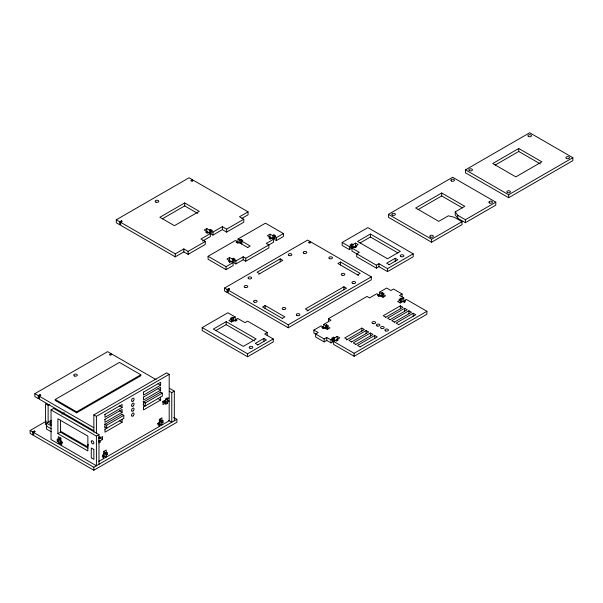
<?xml version="1.0" encoding="UTF-8"?>
<svg xmlns="http://www.w3.org/2000/svg" width="603" height="603" viewBox="0 0 603 603"><rect width="100%" height="100%" fill="white"/><g stroke="black" fill="none" stroke-linecap="round" stroke-linejoin="round"><path stroke-width="0.9" d="M120.856 224.082L119.718 224.738L116.289 222.763L116.289 219.794L189.063 177.779L192.485 179.762L192.485 181.239M116.289 219.794L119.718 221.776L121.429 220.788L122.288 221.278L120.57 222.266L120.57 225.236L175.277 256.818L183.84 251.873L188.121 254.345L205.246 244.464L205.246 241.494L200.965 239.022L210.379 233.587L210.379 236.557L202.533 241.087M192.485 179.762L190.774 180.749L191.633 181.239L193.344 180.252L248.052 211.841L248.052 214.804L241.826 218.399M184.699 202.94L159.87 217.276L174.425 225.68L199.254 211.344L184.699 202.94L184.699 205.909L162.275 218.851M248.052 211.841L239.489 216.779L243.77 219.251L243.77 222.221L226.645 232.102L222.364 229.63L212.949 235.072L211.238 234.085L211.238 231.115L212.354 230.474L210.47 229.389L209.354 230.029L206.784 228.545L204.213 230.029L210.379 233.587M206.784 231.514L205.676 232.155L207.553 233.24L208.668 232.6M120.57 222.266L175.277 253.855L183.84 248.911L188.121 251.383L205.246 241.494M211.238 231.115L212.949 232.102L222.364 226.668L226.645 229.14L243.77 219.251M229.502 260.534L226.932 259.049L229.502 257.564L232.306 258.898L233.421 258.257L233.421 261.22L232.306 261.868L229.502 260.534L228.394 261.174L230.271 262.26L231.386 261.619L233.097 262.606L233.097 265.576L226.065 269.631L208.088 259.252L208.088 256.29L235.487 240.469L237.198 241.456L237.198 242.941M247.878 247.622L238.057 241.954L238.057 238.984L265.448 223.17L283.433 233.549L283.433 236.512L276.4 240.574L274.674 239.579L274.674 236.617L275.79 235.969L273.905 234.884L272.79 235.524L269.986 234.19L267.423 235.675L272.79 238.494L273.905 237.846L275.156 238.577M237.198 241.456L236.082 242.097L237.966 243.19L239.082 242.549M238.057 238.984L239.768 239.979L240.876 239.331L242.76 240.424L241.652 241.064L241.652 244.027M242.135 243.024L240.876 242.3L239.768 242.941L239.768 239.979M247.645 247.486L250.207 246.009L241.652 241.064M269.986 237.16L268.878 237.801L270.755 238.886L271.87 238.245L273.581 239.233L273.581 242.202L245.76 258.265L243.19 256.78L235.916 260.986L234.19 259.983L234.19 262.953L235.916 263.948L243.19 259.75L245.76 261.227L268.878 247.886L268.878 244.916L266.307 243.439L273.581 239.233M234.19 259.983L235.306 259.343L233.421 258.257M208.088 256.29L226.065 266.669L233.097 262.606M274.674 236.617L276.4 237.612L283.433 233.549M39.421 397.942L38.283 398.598L34.861 396.623L34.861 393.661L107.628 351.647L111.058 353.622L111.058 355.107M34.861 393.661L38.283 395.636L39.994 394.648L40.853 395.138L39.142 396.133L39.142 399.096L93.849 430.678M111.058 353.622L109.339 354.609L110.198 355.107L111.909 354.112L156.162 379.664M228.273 291.822L227.127 292.478L224.565 290.993L224.565 288.03L307.605 240.084L310.176 241.569L310.176 243.054M224.565 288.03L227.127 289.515L228.839 288.528L229.698 289.018L227.987 290.005L227.987 292.975L288.257 327.768L371.305 279.822L371.305 276.86L311.027 242.059L309.316 243.054L308.465 242.557L310.176 241.569M258.687 274.259L282.777 260.353L280.207 258.868L257.097 272.217L259.659 273.694M55.227 399.488L119.432 362.411L140.838 374.772L140.838 375.759L76.626 412.829L55.227 400.475L55.227 399.488L76.626 411.841L140.838 374.772M46.846 425.296L45.564 424.55L45.564 403.791L48.127 405.276L49.74 404.342M388.438 214.336L452.649 177.259L495.794 202.171L495.794 205.141L465.403 222.688L457.783 218.286L455.22 214.826L455.22 211.864L464.807 206.324L441.69 192.983L415.663 208.005L438.78 221.354L448.368 215.814L454.361 217.299L461.981 221.7L461.981 224.663L431.59 242.21L388.438 217.299L388.438 214.336L431.59 239.248L461.981 221.7M465.493 169.85L529.698 132.773L572.85 157.692L572.85 160.654L508.638 197.724L465.493 172.812L465.493 169.85L508.638 194.761L572.85 157.692M57.202 441.162L59.772 439.677L60.888 440.318L58.318 441.803L57.202 441.162L57.202 438.984L58.318 439.625L58.318 436.662L60.888 438.147L60.888 442.293L58.318 443.778L51.036 439.579L51.036 409.919L53.607 408.435L98.982 434.635L98.982 464.295M351.994 248.127L358.159 244.569L355.589 243.084L353.026 244.569L351.911 243.929L350.026 245.014L351.142 245.655L351.142 248.624L349.423 249.612L342.15 245.406L342.15 242.444L367.838 227.617L413.206 253.81L413.206 256.78L387.525 271.606L378.963 266.662L376.393 268.147L356.705 256.78L356.705 253.81L359.275 252.325L351.994 248.127L351.994 251.089L376.393 265.177L378.963 263.699L387.525 268.637L413.206 253.81M267.265 335.502L267.265 332.532L264.694 334.017L273.257 338.961L273.257 341.924L247.577 356.75L202.201 330.557L202.201 327.587L227.881 312.761L235.162 316.959L235.162 319.929L231.567 322.002L228.997 320.525L231.567 319.04L231.567 322.002M33.858 434.273L32.72 434.929L30.15 433.451L30.15 430.482L46.431 421.082M370.4 234.039L357.556 241.456L387.525 258.755L400.369 251.338L370.4 234.039L370.4 237.009L397.935 252.906M518.746 148.496L492.719 163.519L515.829 176.867L541.856 161.838L518.746 148.496L518.746 151.459L495.153 165.079M342.15 242.444L349.423 246.642L351.142 245.655M51.3 431.823L46.416 428.997L46.416 423.072L51.293 420.253M61.86 414.155L64.295 412.746M350.652 247.614L351.911 246.891L353.026 247.531L353.026 244.569M30.15 430.482L32.72 431.967L34.431 430.979L35.291 431.469L33.572 432.457L33.572 435.426L93.849 470.227L176.89 422.281L176.89 419.311L173.634 417.434M359.968 243.032L370.4 237.009M418.105 209.565L441.69 195.945L462.411 207.914M235.162 316.959L233.451 317.954L232.336 317.306L230.452 318.399L231.567 319.04M226.17 321.655L213.326 329.072L243.295 346.371L256.139 338.961L226.17 321.655L226.17 324.625L254.519 340.989M231.077 321L232.336 320.276L233.451 320.917L233.451 317.954M215.738 330.648L226.17 324.625M236.014 320.917L236.014 319.432L237.733 318.444L245.006 322.65L247.577 321.165L267.265 332.532M282.264 318.376L284.835 316.899L265.139 305.525L262.576 307.01L282.468 318.497M357.602 274.885L360.172 273.4L340.484 262.034L337.914 263.511L358.597 275.458M57.888 433.647L87.857 450.946L87.857 436.12L57.888 418.821L57.888 433.647L60.458 432.163L87.993 448.059M93.849 432.2L93.849 414.864L166.616 372.85L169.187 374.335L169.187 398.055L167.476 399.043L166.187 398.304M93.849 414.864L96.412 416.349L169.187 374.335M58.318 439.625L60.888 438.147M104.854 414.442L122.1 404.485L122.1 407.447L104.975 417.336L104.975 414.367M143.378 392.199L160.624 382.242L160.624 385.204L143.499 395.093L143.499 392.123M51.036 409.919L96.412 436.12L96.412 465.772L60.888 445.263L60.888 443.288L62.169 442.542M104.854 419.379L122.1 409.429L122.1 412.392L104.975 422.281L104.975 419.311M143.378 397.136L160.624 387.186L160.624 390.149L143.499 400.038L143.499 397.068M122.1 414.367L104.975 424.256L104.975 427.218M160.624 392.123L143.499 402.013L143.499 404.975M306.987 311.027L346.476 288.226L343.906 286.749L305.382 308.985L307.952 310.47M389.003 264.823L397.799 259.742L395.229 258.257L386.666 263.202L389.236 264.687M104.545 424.007L106.686 425.243L123.811 415.354L123.811 418.324L104.854 429.268M143.077 401.764L145.217 403L162.335 393.111L162.335 396.081L143.378 407.025M455.22 211.864L457.783 215.324L465.403 219.718L495.794 202.171M257.617 345.022L266.413 339.949L263.843 338.464L255.28 343.409L257.85 344.893M227.987 290.005L288.257 324.806L371.305 276.86M96.412 436.12L98.982 434.635M169.322 391.219L171.757 392.621L174.32 391.136L174.32 420.796M122.1 419.311L122.1 422.281L104.975 432.163L104.975 429.2M160.624 397.068L160.624 400.038L143.499 409.919L143.499 406.957M98.756 437.439L100.008 436.708L100.008 437.997M98.726 438.735L102.578 436.512L102.578 439.481L100.008 440.959L98.726 440.22M167.476 403.294L164.905 401.817L164.905 400.528L167.476 402.013L167.476 403.294L165.591 404.387L165.591 403.098L163.021 404.583L163.021 401.613L166.616 399.54L169.187 401.025L169.187 420.796L161.913 424.994L159.343 423.517L159.343 419.364L161.913 417.879L161.913 420.841L163.021 420.201L163.021 422.379L161.913 423.02L159.343 421.535L160.451 420.894L163.021 422.379M202.201 327.587L247.577 353.788L273.257 338.961M163.647 402.54L164.905 401.817M167.476 402.013L169.187 401.025M98.756 442.971L100.008 442.248L100.008 440.959M328.447 321.655L328.447 318.693L366.978 296.45L369.541 297.927L376.822 293.729L378.533 294.716L378.533 296.201M313.892 330.06L318.173 332.532L315.61 334.009L315.61 336.979L324.165 341.924L326.736 340.439L331.017 342.911L332.728 341.924L332.728 338.954L331.017 339.941L326.736 337.476L324.165 338.954L313.892 333.022L313.892 330.06L321.173 325.854L322.884 326.849L322.884 328.326M327.339 329.419L327.339 326.449L329.901 327.934L327.339 329.419L323.743 327.339L323.743 324.376L331.017 320.17L328.447 318.693M382.988 297.287L382.988 294.324L385.551 295.802L382.988 297.287L379.393 295.214L379.393 292.244L386.666 288.046L390.948 290.518L393.518 289.033L402.08 293.978L402.08 296.94M157.413 423.389L159.343 424.504L159.343 426.479L106.264 457.127L103.693 455.642L103.693 451.489L106.264 450.004L106.264 452.974L107.372 452.333L107.372 454.504L106.264 455.144L103.693 453.667L104.801 453.019L107.372 454.504M322.884 326.849L321.768 327.489L323.653 328.575L324.768 327.934M323.743 324.376L325.454 325.364L326.562 324.723L328.447 325.808L327.339 326.449M378.533 294.716L377.418 295.357L379.302 296.45L380.418 295.802M379.393 292.244L381.104 293.231L382.212 292.591L384.096 293.676L382.988 294.324M103.693 454.458L102.578 455.099L102.578 457.27L103.693 456.629L103.693 458.604L98.839 461.408M159.343 422.326L158.227 422.967L158.227 425.145L159.343 424.504M327.821 328.409L326.562 327.685L325.454 328.326L325.454 325.364M383.47 296.284L382.212 295.56L381.104 296.201L381.104 293.231M33.572 432.457L93.849 467.257L176.89 419.311M402.08 293.978L399.51 295.455L403.791 297.927L403.791 300.897L400.196 302.97L397.626 301.492L400.196 300.008L400.196 302.97M404.643 302.623L404.643 300.4L406.354 299.412L426.901 311.276L426.901 314.238L354.134 356.252L333.587 344.396L333.587 341.426L339.753 337.868L337.183 336.384L334.612 337.868L333.504 337.228L331.62 338.313L332.728 338.954M403.791 297.927L402.08 298.922L400.965 298.274L399.08 299.367L400.196 300.008M332.245 340.914L333.504 340.19L334.612 340.831L334.612 337.868M346.348 339.994L364.408 329.562L361.838 328.085L344.712 337.966L347.283 339.451M385.686 317.276L402.932 307.319L400.362 305.842L383.244 315.723L385.807 317.208M351.443 341.991L368.689 332.034L366.119 330.55L348.994 340.439L351.564 341.924M389.968 319.748L407.213 309.791L404.643 308.306L387.525 318.196L390.088 319.68M355.725 344.464L372.971 334.507L370.4 333.022L353.275 342.911L355.845 344.396M394.249 322.221L411.495 312.264L408.924 310.779L391.807 320.668L394.37 322.153M360.006 346.936L377.252 336.979L374.682 335.494L357.556 345.383L360.127 346.861M398.53 324.693L415.776 314.736L413.206 313.251L396.081 323.14L398.651 324.625M333.587 341.426L354.134 353.29L426.901 311.276M518.746 151.459L540.265 163.888M355.589 246.054L356.705 246.695L354.82 247.78L353.705 247.14M404.643 300.4L405.759 301.04L403.874 302.133L402.759 301.492M184.699 205.909L197.633 213.379M337.183 339.353L338.298 339.994L336.414 341.079L335.298 340.439M236.014 319.432L237.13 320.08L235.245 321.165L234.13 320.525M169.458 388.332L174.32 391.136M158.054 383.727L160.624 385.204M158.054 388.664L160.624 390.149M160.194 391.882L162.335 393.111M158.054 398.553L160.624 400.038M163.021 401.613L165.591 403.098M143.077 404.734L145.217 405.962L145.217 403M168.644 420.479L171.757 422.281L171.757 392.621M159.343 419.364L161.913 420.841M119.53 405.962L122.1 407.447M119.53 410.907L122.1 412.392M121.67 414.125L123.811 415.354M119.53 420.796L122.1 422.281M104.545 426.977L106.686 428.205L106.686 425.243M39.142 396.133L93.849 427.715M98.726 437.258L102.578 439.481M98.726 441.509L100.008 442.248M103.693 451.489L106.264 452.974M46.416 423.072L51.3 425.891M60.255 431.062L87.94 447.042M102.404 455.891L103.693 456.629M46.416 426.035L51.3 428.854M60.888 441.11L61.996 441.75L61.996 443.929L60.888 443.288M508.638 194.761L508.638 197.724M465.403 219.718L465.403 222.688M457.783 215.324L457.783 218.286M441.69 192.983L441.69 195.945M431.59 239.248L431.59 242.21M413.206 313.251L413.206 316.221M408.924 310.779L408.924 313.748M404.643 308.306L404.643 311.276M402.08 298.922L402.08 301.884L400.965 301.244L400.965 298.274M400.362 305.842L400.362 308.804M395.229 258.257L395.229 261.227M387.525 268.637L387.525 271.606M382.212 292.591L382.212 295.56M378.963 263.699L378.963 266.662M376.393 265.177L376.393 268.147M374.682 335.494L374.682 338.464M370.4 333.022L370.4 335.992M366.119 330.55L366.119 333.519M361.838 328.085L361.838 331.047M355.589 243.084L355.589 247.531M354.134 353.29L354.134 356.252M351.911 243.929L351.911 246.891M349.423 246.642L349.423 249.612M343.906 286.749L343.906 289.711M340.484 262.034L340.484 264.996M337.183 336.384L337.183 340.831M333.504 337.228L333.504 340.19M331.017 339.941L331.017 342.911M326.736 337.476L326.736 340.439M326.562 324.723L326.562 327.685M324.165 338.954L324.165 341.924M288.257 324.806L288.257 327.768M280.207 258.868L280.207 261.83M276.4 237.612L276.4 240.574M273.905 234.884L273.905 237.846M272.79 235.524L272.79 238.494M269.986 234.19L269.986 239.383M265.139 305.525L265.139 308.495M263.843 338.464L263.843 341.426M247.577 353.788L247.577 356.75M245.76 258.265L245.76 261.227M243.19 256.78L243.19 259.75M240.876 239.331L240.876 242.3M235.916 260.986L235.916 263.948M232.306 258.898L232.306 261.868M232.336 317.306L232.336 320.276M229.502 257.564L229.502 262.757M228.839 288.528L228.839 290.005M227.127 289.515L227.127 292.478M226.645 229.14L226.645 232.102M226.065 266.669L226.065 269.631M222.364 226.668L222.364 229.63M212.949 232.102L212.949 235.072M210.47 229.389L210.47 232.351L209.354 232.992L209.354 230.029M206.784 228.545L206.784 232.992M188.121 251.383L188.121 254.345M183.84 248.911L183.84 251.873M175.277 253.855L175.277 256.818M167.476 399.043L167.476 397.761L165.591 398.847L165.591 400.136M163.194 400.965L163.194 402.812M161.913 423.02L161.913 424.994M160.451 419.447L160.451 420.894M121.429 220.788L121.429 222.266M119.718 221.776L119.718 224.738M106.264 455.144L106.264 457.127M96.412 416.349L96.412 433.685M93.849 467.257L93.849 470.227M76.626 411.841L76.626 412.829M60.458 420.118L60.458 432.163M59.772 438.23L59.772 439.677M58.318 441.803L58.318 443.778M48.127 405.276L48.127 422.424M39.994 394.648L39.994 396.133M38.283 395.636L38.283 398.598M34.431 430.979L34.431 432.457M32.72 431.967L32.72 434.929M51.557 424.12A1.817 1.048 0 0 1 49.74 423.072A1.817 1.048 0 0 1 51.557 422.017M88.279 445.753A1.817 1.048 0 0 1 88.279 444.275M168.546 397.882A1.817 1.048 60 0 1 168.682 400.43A1.817 1.048 60 0 1 166.662 398.47M158.054 424.256A1.817 1.048 0 0 1 161.099 424.723A1.817 1.048 0 0 1 158.868 426.012M102.781 456.215A1.817 1.048 0 0 1 105.495 456.991A1.817 1.048 0 0 1 103.219 458.137M61.355 444.795A1.817 1.048 0 0 1 59.086 443.642A1.817 1.048 0 0 1 61.792 442.873M93.849 449.461L91.279 447.984L91.279 457.865L93.849 459.35L93.849 449.461M528.416 136.482A1.817 1.048 0 0 0 531.454 136.014A1.817 1.048 0 0 0 529.23 134.733A1.817 1.048 0 0 0 528.416 136.482M566.428 158.431A1.817 1.048 0 0 0 569.466 157.963A1.817 1.048 0 0 0 567.242 156.674A1.817 1.048 0 0 0 566.428 158.431M469.345 170.589A1.817 1.048 0 0 0 472.383 170.121A1.817 1.048 0 0 0 470.159 168.832A1.817 1.048 0 0 0 469.345 170.589M507.357 192.538A1.817 1.048 0 0 0 510.394 192.063A1.817 1.048 0 0 0 508.171 190.782A1.817 1.048 0 0 0 507.357 192.538M451.361 180.968A1.817 1.048 0 0 0 454.406 180.501A1.817 1.048 0 0 0 452.175 179.212A1.817 1.048 0 0 0 451.361 180.968M489.38 202.917A1.817 1.048 0 0 0 492.417 202.442A1.817 1.048 0 0 0 490.194 201.161A1.817 1.048 0 0 0 489.38 202.917M392.289 215.075A1.817 1.048 0 0 0 395.327 214.608A1.817 1.048 0 0 0 393.103 213.319A1.817 1.048 0 0 0 392.289 215.075M430.301 237.024A1.817 1.048 0 0 0 433.338 236.549A1.817 1.048 0 0 0 431.115 235.268A1.817 1.048 0 0 0 430.301 237.024M156.049 202.171A1.817 1.048 0 0 0 158.777 201.259A1.817 1.048 0 0 0 156.049 200.354A1.817 1.048 0 0 0 156.049 202.171M377.199 326.027A1.817 1.048 0 0 0 379.92 325.115A1.817 1.048 0 0 0 377.199 324.21A1.817 1.048 0 0 0 377.199 326.027M372.918 323.555A1.817 1.048 0 0 0 375.639 322.643A1.817 1.048 0 0 0 372.918 321.738A1.817 1.048 0 0 0 372.918 323.555M381.48 328.492A1.817 1.048 0 0 0 384.201 327.587A1.817 1.048 0 0 0 381.48 326.675A1.817 1.048 0 0 0 381.48 328.492M385.762 330.964A1.817 1.048 0 0 0 388.483 330.06A1.817 1.048 0 0 0 385.762 329.148A1.817 1.048 0 0 0 385.762 330.964M400.791 256.531A1.817 1.048 0 0 0 403.837 256.056A1.817 1.048 0 0 0 401.606 254.775A1.817 1.048 0 0 0 400.791 256.531M250.094 348.27A1.817 1.048 0 0 0 252.815 347.358A1.817 1.048 0 0 0 250.094 346.454A1.817 1.048 0 0 0 250.094 348.27M248.534 278.639A1.817 1.048 0 0 0 251.572 278.171A1.817 1.048 0 0 0 249.348 276.883A1.817 1.048 0 0 0 248.534 278.639M289.146 255.574A1.817 1.048 0 0 0 291.875 254.67A1.817 1.048 0 0 0 289.146 253.757A1.817 1.048 0 0 0 289.146 255.574M352.845 283.455A1.817 1.048 0 0 0 355.566 282.543A1.817 1.048 0 0 0 352.845 281.639A1.817 1.048 0 0 0 352.845 283.455M329.728 258.74A1.817 1.048 0 0 0 332.449 257.828A1.817 1.048 0 0 0 329.728 256.923A1.817 1.048 0 0 0 329.728 258.74M296.819 315.414A1.817 1.048 0 0 0 299.857 314.947A1.817 1.048 0 0 0 297.633 313.658A1.817 1.048 0 0 0 296.819 315.414M254.391 302.239A1.817 1.048 0 0 0 257.112 301.327A1.817 1.048 0 0 0 254.391 300.422A1.817 1.048 0 0 0 254.391 302.239M303.754 253.185A1.817 1.048 0 0 0 306.791 252.71A1.817 1.048 0 0 0 304.568 251.428A1.817 1.048 0 0 0 303.754 253.185M342.142 275.3A1.817 1.048 0 0 0 344.863 274.388A1.817 1.048 0 0 0 342.142 273.483A1.817 1.048 0 0 0 342.142 275.3M245.059 287.458A1.817 1.048 0 0 0 247.78 286.546A1.817 1.048 0 0 0 245.059 285.641A1.817 1.048 0 0 0 245.059 287.458M283.071 309.399A1.817 1.048 0 0 0 285.792 308.495A1.817 1.048 0 0 0 283.071 307.583A1.817 1.048 0 0 0 283.071 309.399M91.279 441.554A1.817 1.048 60 0 0 93.201 443.951A1.817 1.048 60 0 0 93.201 441.381A1.817 1.048 60 0 0 91.279 441.554M133.135 410.914A1.817 1.048 -60 0 0 133.708 408.103A1.817 1.048 -60 0 0 131.56 410.002A1.817 1.048 -60 0 0 133.135 410.914M133.135 415.859A1.817 1.048 -60 0 0 133.708 413.04A1.817 1.048 -60 0 0 131.56 414.947A1.817 1.048 -60 0 0 133.135 415.859M133.135 405.97A1.817 1.048 -60 0 0 133.708 403.158A1.817 1.048 -60 0 0 131.56 405.065A1.817 1.048 -60 0 0 133.135 405.97M133.135 401.025A1.817 1.048 -60 0 0 133.708 398.214A1.817 1.048 -60 0 0 131.56 400.121A1.817 1.048 -60 0 0 133.135 401.025M74.614 376.031A1.817 1.048 0 0 0 77.342 375.119A1.817 1.048 0 0 0 74.614 374.214A1.817 1.048 0 0 0 74.614 376.031"/></g></svg>
